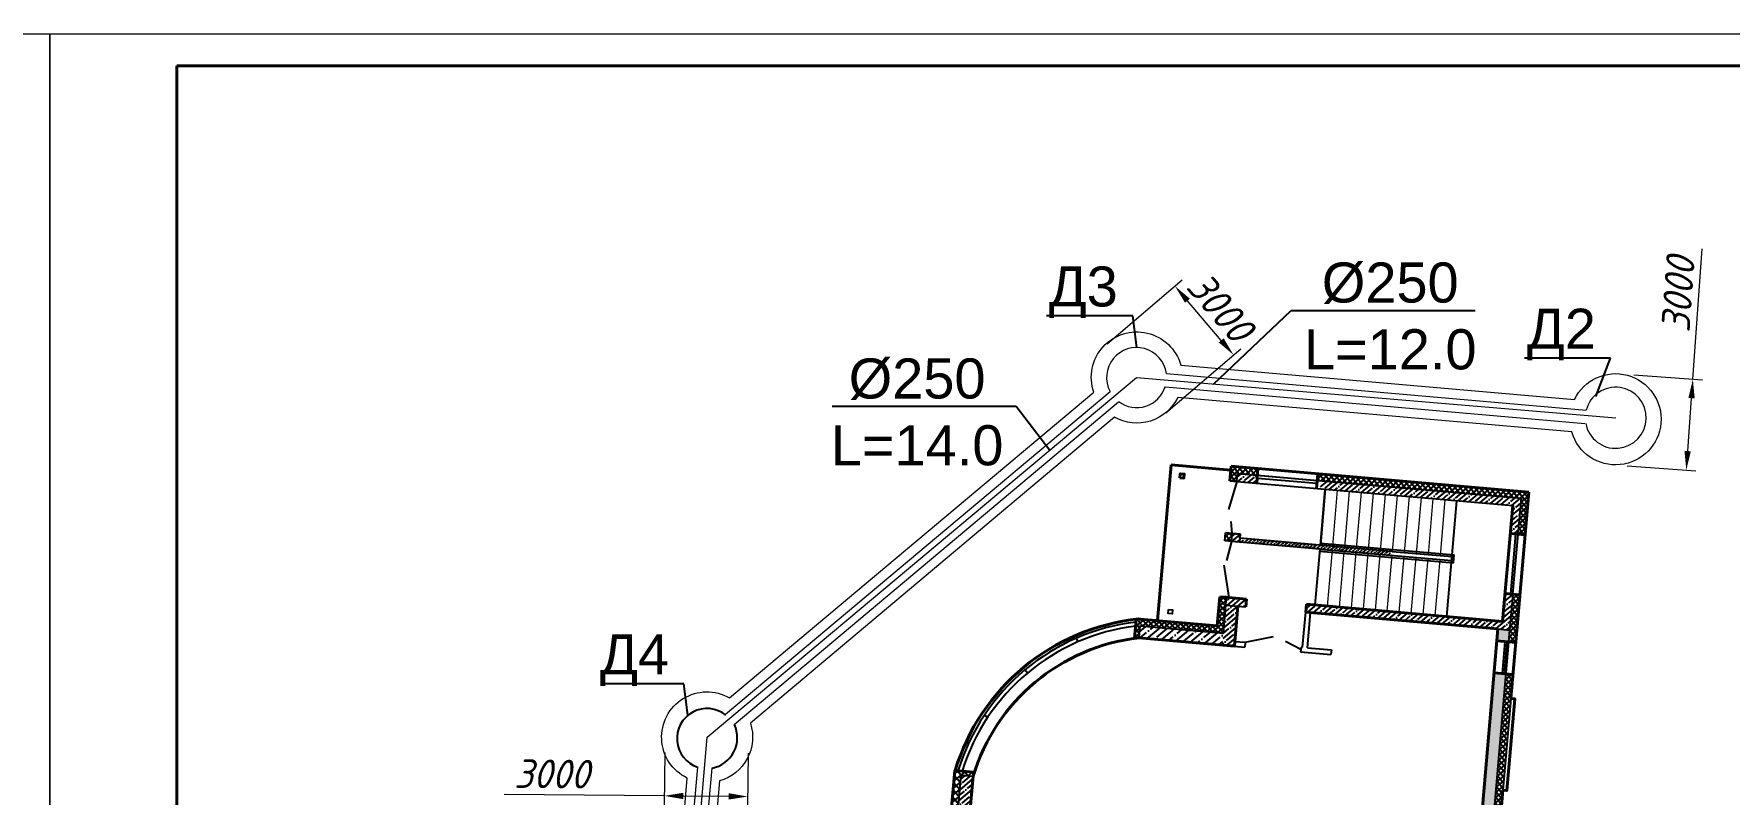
# Model space of a CAD drawing. Header units: millimetres. Extents: x 1064 to 180712, y 574 to 40185.
# Drawn here: x 112897 to 130679, y 32216 to 40185 of the extents above; entities that cross this region are included whole.
import ezdxf
from ezdxf import colors
from ezdxf.entities.mleader import LeaderData, LeaderLine
from ezdxf.math import Vec2, Vec3

# ---------------------------------------------------------------- set-up
doc = ezdxf.new("R2010")
doc.units = ezdxf.units.MM
doc.linetypes.add('2-Columns and grid$0$084_(М5) Неукрепленный откос', pattern=[0])
for name, color, linetype, lineweight in [('00-рамка', 7, 'Continuous', 40), ('01 - здание', 1, 'Continuous', 40), ('01-Контур', 1, 'Continuous', 25), ('19-дренаж', 6, 'Continuous', 40), ('Размеры КР', 23, 'Continuous', 13)]:
    doc.layers.add(name, color=color, linetype=linetype, lineweight=lineweight)
doc.styles.add('2_0-Ариел', font='arial.ttf', dxfattribs={"height": 2})
doc.styles.add('ГОСТ', font='GOST Common Italic.ttf', dxfattribs={"height": 300})
doc.dimstyles.new('М 50', dxfattribs={"dimscale": 0, "dimtxt": 300, "dimasz": 200, "dimexe": 100, "dimexo": 150, "dimgap": 70, "dimtad": 1, "dimdec": 0, "dimlfac": 0.5, "dimdsep": 46, "dimtxsty": 'ГОСТ', "dimcen": 100, "dimdle": 150, "dimclrd": 256, "dimclre": 256, "dimclrt": 256, "dimazin": 3, "dimtfac": 1, "dimtdec": 0, "dimtmove": 1, "dimatfit": 3, "dimfxl": 100, "dimtolj": 1, "dimlwd": -1, "dimlwe": -1, "dimarcsym": 0})
pattern_1 = [(45, (1452.38544, -901.835), (-0.067351921, 0.067351921), []), (135, (1452.38544, -901.835), (-0.067351921, -0.067351921), [])]
pattern_2 = [(45, (1411.03127, -1534.55234), (-0.134703842, 0.134703842), []), (45, (1411.16598, -1534.55234), (-0.134703842, 0.134703842), [0.238125, -0.047625, 0, -0.047625])]
pattern_3 = [(45, (1452.38544, -901.835), (-0.089802561, 0.089802561), []), (135, (1452.38544, -901.835), (-0.089802561, -0.089802561), [])]

# ---------------------------------------------------------------- blocks, each defined once
blk = doc.blocks.new('Прокуратура_v1')
at = {"layer": '01 - здание', "lineweight": -2, "ltscale": 100}
h = blk.add_hatch(dxfattribs=at)
h.set_pattern_fill('ANSI37', color=256, scale=0.03)
h.set_pattern_definition(pattern_1)
edge = h.paths.add_edge_path()
edge.add_line((-7.31, -0.19), (-6.81, -0.19))
edge.add_line((-6.81, -0.19), (-6.81, -0.02))
edge.add_line((-6.81, -0.02), (-7.449, -0.02))
edge.add_arc((-7.486, -0.015), 0.0375, 279.5173, 352.8701, ccw=False)
edge.add_line((-7.48, -0.052), (-7.48, -0.39))
edge.add_line((-7.48, -0.39), (-7.31, -0.39))
edge.add_line((-7.31, -0.39), (-7.31, -0.19))
h.paths.add_polyline_path([(-7.31, -1.69), (-7.48, -1.69), (-7.48, -1.89), (-7.31, -1.89)])
edge = h.paths.add_edge_path()
edge.add_arc((-0.022, -0.021), 0.0375, 178.8259, 272.3048, ccw=False)
edge.add_line((-0.059, -0.02), (-5.31, -0.02))
edge.add_line((-5.31, -0.02), (-5.31, -0.19))
edge.add_line((-5.31, -0.19), (-0.19, -0.19))
edge.add_line((-0.19, -0.19), (-0.19, -0.39))
edge.add_line((-0.19, -0.39), (-0.02, -0.39))
edge.add_line((-0.02, -0.39), (-0.02, -0.058))
h.paths.add_polyline_path([(-0.02, -0.39), (-0.19, -0.39), (-0.19, -1.09), (-0.02, -1.09)])
h.paths.add_polyline_path([(-0.02, -2.59), (-0.19, -2.59), (-0.19, -3.49), (-0.02, -3.49)])
h.paths.add_polyline_path([(-0.02, -3.49), (-0.19, -3.49), (-0.19, -3.79), (-0.02, -3.79)])
h = blk.add_hatch(dxfattribs=at)
h.set_pattern_fill('ANSI35', color=256, scale=0.03)
h.set_pattern_definition(pattern_2)
h.paths.add_polyline_path([(-7.11, -0.19), (-7.31, -0.19), (-7.31, -0.39), (-7.11, -0.39)])
h.paths.add_polyline_path([(-5.237, -0.39), (-0.71, -0.39), (-0.71, -0.19), (-5.132, -0.19)])
h.paths.add_polyline_path([(-0.71, -0.39), (-0.39, -0.39), (-0.19, -0.39), (-0.19, -0.19), (-0.71, -0.19)])
h.paths.add_polyline_path([(-0.19, -0.39), (-0.39, -0.39), (-0.39, -1.09), (-0.19, -1.09)])
h.paths.add_polyline_path([(-0.39, -2.59), (-0.39, -3.29), (-0.71, -3.29), (-0.71, -3.49), (-0.49, -3.49), (-0.19, -3.49), (-0.19, -2.59)])
h.paths.add_polyline_path([(-0.71, -3.49), (-0.71, -3.29), (-5.31, -3.29), (-5.31, -3.49)])
h.paths.add_polyline_path([(-7.11, -1.89), (-7.11, -1.69), (-7.31, -1.69), (-7.31, -1.89)])
h = blk.add_hatch(dxfattribs=at)
h.set_pattern_fill('ANSI35', color=256, scale=0.03)
h.set_pattern_definition([(45, (1452.38544, -901.835), (-0.134703842, 0.134703842), []), (45, (1452.52014, -901.835), (-0.134703842, 0.134703842), [0.238125, -0.047625, 0, -0.047625])])
h.paths.add_polyline_path([(-7.11, -0.19), (-7.11, -0.39), (-6.81, -0.39), (-6.81, -0.19)])
h = blk.add_hatch(dxfattribs=at)
h.set_pattern_fill('ANSI36', color=256, scale=0.02)
h.set_pattern_definition([(45, (908.73407, -1437.101285), (0.0336759605, 0.1234785217), [0.15875, -0.03175, 0, -0.03175])])
h.paths.add_polyline_path([(-6.99, -1.81), (-7.09, -1.82), (-7.09, -1.9), (-6.99, -1.89)])
h.paths.add_polyline_path([(-3.333, -1.79), (-6.99, -1.79), (-6.99, -1.89), (-3.299, -1.89)])
h = blk.add_hatch(dxfattribs=at)
h.set_pattern_fill('ANSI37', color=256, scale=0.03)
h.set_pattern_definition(pattern_1)
h.paths.add_polyline_path([(-7.31, -3.49), (-7.48, -3.49), (-7.48, -4.02), (-8.98, -4.02), (-9.41, -4.02), (-9.41, -4.19), (-7.31, -4.19)])
h.paths.add_polyline_path([(-7.31, -3.29), (-7.48, -3.29), (-7.48, -3.49), (-7.31, -3.49)])
h = blk.add_hatch(dxfattribs=at)
h.set_pattern_fill('ANSI35', color=256, scale=0.03)
h.set_pattern_definition(pattern_2)
h.paths.add_polyline_path([(-7.11, -3.29), (-7.31, -3.29), (-7.31, -3.49), (-7.11, -3.49)])
h.paths.add_polyline_path([(-7.11, -3.49), (-6.81, -3.49), (-6.81, -3.29), (-7.11, -3.29)])
h = blk.add_hatch(dxfattribs=at)
h.set_pattern_fill('ANSI35', color=256, scale=0.03)
h.set_pattern_definition(pattern_2)
h.paths.add_polyline_path([(-7.11, -3.49), (-7.31, -3.49), (-7.31, -4.49), (-7.11, -4.49)])
h.paths.add_polyline_path([(-7.01, -3.49), (-7.11, -3.49), (-7.11, -4.49), (-7.01, -4.49)])
h = blk.add_hatch(dxfattribs=at)
h.set_pattern_fill('ANSI35', color=256, scale=0.03)
h.set_pattern_definition(pattern_2)
h.paths.add_polyline_path([(-0.19, -3.49), (-0.49, -3.49), (-0.49, -3.79), (-0.19, -3.79)])
h.paths.add_polyline_path([(-0.19, -4.59), (-0.49, -4.59), (-0.49, -9.49), (-0.19, -9.49)])
h.paths.add_polyline_path([(-0.19, -9.49), (-0.49, -9.49), (-0.49, -9.84), (-0.19, -9.84)])
h.paths.add_polyline_path([(-0.19, -12.34), (-0.49, -12.34), (-0.49, -12.64), (-0.19, -12.64)])
h.paths.add_polyline_path([(-0.19, -15.14), (-0.49, -15.14), (-0.49, -15.49), (-0.19, -15.49)])
h.paths.add_polyline_path([(-0.19, -15.49), (-0.49, -15.49), (-0.49, -15.84), (-0.19, -15.84)])
h.paths.add_polyline_path([(-0.19, -18.34), (-0.49, -18.34), (-0.49, -18.64), (-0.19, -18.64)])
h.paths.add_polyline_path([(-0.19, -21.14), (-0.49, -21.14), (-0.49, -21.49), (-0.19, -21.49)])
h.paths.add_polyline_path([(-0.19, -21.49), (-0.49, -21.49), (-0.49, -21.84), (-0.19, -21.84)])
h.paths.add_polyline_path([(-0.19, -24.34), (-0.49, -24.34), (-0.49, -24.64), (-0.19, -24.64)])
h.paths.add_polyline_path([(-0.19, -27.14), (-0.49, -27.14), (-0.49, -27.49), (-0.19, -27.49)])
h.paths.add_polyline_path([(-0.19, -27.49), (-0.49, -27.49), (-0.49, -27.84), (-0.19, -27.84)])
h.paths.add_polyline_path([(-0.19, -30.34), (-0.49, -30.34), (-0.49, -30.64), (-0.19, -30.64)])
h.paths.add_polyline_path([(-0.19, -33.14), (-0.49, -33.14), (-0.49, -33.49), (-0.19, -33.49)])
h.paths.add_polyline_path([(-0.19, -33.49), (-0.49, -33.49), (-0.49, -33.84), (-0.19, -33.84)])
h.paths.add_polyline_path([(-0.19, -36.34), (-0.49, -36.34), (-0.49, -36.64), (-0.19, -36.64)])
h.paths.add_polyline_path([(-0.19, -39.14), (-0.49, -39.14), (-0.49, -39.49), (-0.19, -39.49)])
h.paths.add_polyline_path([(-0.19, -39.49), (-0.49, -39.49), (-0.49, -39.69), (-0.19, -39.69)])
h = blk.add_hatch(dxfattribs=at)
h.set_pattern_fill('ANSI37', color=256, scale=0.03)
h.set_pattern_definition(pattern_1)
h.paths.add_polyline_path([(-9.41, -4.19), (-9.41, -4.02), (-9.457, -4.02, 0.002499), (-9.51, -4.031), (-9.51, -4.511, -0.005218), (-9.41, -4.49)])
h = blk.add_hatch(dxfattribs=at)
h.set_pattern_fill('ANSI35', color=256, scale=0.04)
h.set_pattern_definition([(45, (1452.38544, -901.835), (-0.179605122, 0.179605122), []), (45, (1452.56504, -901.835), (-0.179605122, 0.179605122), [0.3175, -0.0635, 0, -0.0635])])
h.paths.add_polyline_path([(-7.31, -4.191), (-9.41, -4.19), (-9.41, -4.49), (-7.31, -4.49)])
h = blk.add_hatch(dxfattribs=at)
h.set_pattern_fill('ANSI37', color=256, scale=0.03)
h.set_pattern_definition(pattern_1)
h.paths.add_polyline_path([(-0.02, -5.19), (-0.02, -4.59), (-0.19, -4.59), (-0.19, -9.49), (-0.02, -9.49), (-0.02, -9.129, -0.411161), (-0.057, -9.091, -0.411161), (-0.02, -9.054), (-0.02, -7.49)])
h.paths.add_polyline_path([(-0.02, -9.49), (-0.19, -9.49), (-0.19, -9.84), (-0.09, -9.84), (-0.09, -9.69), (-0.02, -9.69)])
h = blk.add_hatch(dxfattribs=at)
h.set_pattern_fill('ANSI37', color=256, scale=0.04)
h.set_pattern_definition(pattern_3)
h.paths.add_polyline_path([(-13.53, -9.49), (-13.7, -9.49), (-13.7, -9.49), (-13.7, -10.09), (-13.53, -10.09)])
h.paths.add_polyline_path([(-13.53, -8.19), (-13.7, -8.19), (-13.7, -9.49), (-13.53, -9.49)])
h = blk.add_hatch(dxfattribs=at)
h.set_pattern_fill('ANSI35', color=256, scale=0.03)
h.set_pattern_definition(pattern_2)
h.paths.add_polyline_path([(-13.23, -17.89), (-13.53, -17.89), (-13.53, -19.09), (-13.23, -19.09)])
h.paths.add_polyline_path([(-13.53, -16.09), (-13.23, -16.09), (-13.23, -15.49), (-13.53, -15.49)])
h.paths.add_polyline_path([(-13.23, -15.49), (-13.23, -14.09), (-13.53, -14.09), (-13.53, -15.49)])
h.paths.add_polyline_path([(-13.23, -11.89), (-13.53, -11.89), (-13.53, -13.09), (-13.23, -13.09)])
h.paths.add_polyline_path([(-13.53, -10.09), (-13.23, -10.09), (-13.23, -9.49), (-13.53, -9.49)])
edge = h.paths.add_edge_path()
edge.add_line((-13.53, -9.49), (-13.23, -9.49))
edge.add_line((-13.23, -9.49), (-13.23, -9.29))
edge.add_arc((-27.855, -8.79), 14.634, 358.042, 361.958)
edge.add_line((-13.23, -8.29), (-13.53, -8.29))
edge.add_arc((47.787, -8.89), 61.32, 179.43937, 180.56063)
h = blk.add_hatch(dxfattribs=at)
h.set_pattern_fill('ANSI37', color=256, scale=0.04)
h.set_pattern_definition(pattern_3)
h.paths.add_polyline_path([(-13.23, -8.19), (-13.53, -8.19), (-13.53, -8.29), (-13.23, -8.29)])
at = {"layer": '01 - здание', "ltscale": 100}
for p, q in [((-8.98, -0.12), (-8.98, -4.02)), ((-7.48, -0.12), (-8.98, -0.12)), ((-7.48, -0.02), (-0.02, -0.02)), ((-7.48, -0.39), (-7.48, -0.02)), ((-6.81, -0.39), (-6.81, -0.02)), ((-5.31, -0.39), (-5.31, -0.02)), ((-0.39, -3.29), (-0.39, -0.39)), ((-0.39, -3.29), (-0.39, -0.39)), ((-0.39, -3.29), (-0.39, -0.39)), ((-0.39, -3.29), (-0.39, -0.39)), ((-0.39, -3.29), (-0.39, -0.39)), ((-0.39, -3.29), (-0.39, -0.39)), ((-0.39, -3.29), (-0.39, -0.39)), ((-0.39, -3.29), (-0.39, -0.39)), ((-0.02, -0.02), (-0.02, -3.49)), ((-0.02, -1.09), (-0.39, -1.09)), ((-0.02, -2.59), (-0.39, -2.59)), ((-7.48, -4.02), (-7.48, -3.29)), ((-7.31, -3.29), (-7.48, -3.29)), ((-7.345, -3.29), (-6.81, -3.29)), ((-6.81, -3.29), (-6.81, -3.49)), ((-5.31, -3.29), (-0.39, -3.29)), ((-5.31, -3.29), (-5.31, -3.49)), ((-7.01, -4.49), (-7.01, -3.49)), ((-0.49, -3.49), (-5.31, -3.49)), ((-0.49, -9.84), (-0.49, -3.49)), ((-0.49, -3.79), (-0.02, -3.79)), ((-0.02, -3.49), (-0.02, -5.19)), ((-9.51, -4.031), (-9.51, -4.511)), ((-9.41, -4.02), (-9.457, -4.02)), ((-9.41, -4.02), (-7.48, -4.02)), ((-7.11, -4.49), (-9.41, -4.49)), ((-7.01, -4.49), (-8.43, -4.49)), ((-0.49, -4.59), (-0.02, -4.59)), ((0.08, -5.19), (-0.02, -5.19)), ((0.08, -5.19), (0.08, -7.49)), ((-0.02, -7.49), (-0.02, -9.69)), ((-13.7, -9.49), (-13.7, -8.19)), ((-13.23, -8.19), (-13.7, -8.19)), ((-13.208, -8.19), (-13.7, -8.19)), ((-13.23, -9.49), (-13.23, -8.29))]:
    blk.add_line(p, q, dxfattribs=at)
at = {"layer": '01 - здание', "lineweight": -2, "ltscale": 100}
for p, q in [((-7.48, -0.39), (-7.31, -0.39)), ((-7.31, -0.39), (-7.453, -1.102)), ((-7.31, -0.19), (-0.19, -0.19)), ((-7.31, -0.39), (-7.31, -0.19)), ((-7.31, -0.39), (-0.39, -0.39)), ((-6.81, -0.19), (-5.31, -0.19)), ((-6.801, -0.259), (-5.31, -0.259)), ((-5.09, -1.79), (-5.09, -0.39)), ((-5.09, -0.39), (-5.09, -1.79)), ((-1.79, -3.29), (-1.79, -0.39)), ((-0.19, -1.09), (-0.19, -0.19)), ((-0.19, -1.09), (-0.19, -0.19)), ((-0.19, -1.09), (-0.19, -0.19)), ((-0.19, -1.09), (-0.19, -0.19)), ((-0.19, -1.09), (-0.19, -0.19)), ((-0.256, -1.09), (-0.256, -2.59)), ((-0.205, -1.09), (-0.205, -2.59)), ((-7.48, -1.89), (-7.48, -1.69)), ((-7.11, -1.69), (-7.48, -1.69)), ((-7.31, -1.69), (-7.366, -1.393)), ((-7.31, -1.89), (-7.31, -1.69)), ((-7.11, -1.79), (-7.11, -1.69)), ((-7.11, -1.69), (-7.11, -1.89)), ((-7.11, -1.89), (-7.48, -1.89)), ((-7.31, -1.89), (-7.395, -2.378)), ((-3.299, -1.79), (-7.11, -1.79)), ((-5.09, -1.89), (-7.11, -1.89)), ((-5.09, -1.74), (-1.74, -1.74)), ((-5.09, -1.89), (-1.79, -1.89)), ((-5.09, -3.29), (-5.09, -1.89)), ((-5.09, -1.94), (-1.74, -1.94)), ((-3.29, -1.79), (-1.79, -1.79)), ((-1.74, -1.94), (-1.74, -1.74)), ((-7.245, -3.29), (-7.441, -2.496)), ((-0.19, -3.49), (-0.19, -2.59)), ((-0.19, -3.49), (-0.19, -2.59)), ((-0.19, -3.49), (-0.19, -2.59)), ((-0.19, -3.49), (-0.19, -2.59)), ((-0.19, -3.49), (-0.19, -2.59)), ((-0.19, -3.49), (-0.19, -2.59)), ((-7.31, -4.191), (-7.31, -3.29)), ((-7.31, -3.49), (-6.81, -3.49)), ((-5.31, -4.37), (-5.31, -3.49)), ((-5.31, -4.37), (-5.31, -3.49)), ((-5.19, -4.37), (-5.19, -3.49)), ((-5.19, -4.37), (-5.19, -3.49)), ((-0.49, -3.49), (-0.19, -3.49)), ((-0.49, -3.49), (-0.19, -3.49)), ((-0.49, -3.49), (-0.19, -3.49)), ((-0.49, -3.49), (-0.19, -3.49)), ((-0.49, -3.49), (-0.19, -3.49)), ((-0.49, -3.49), (-0.19, -3.49)), ((-0.29, -3.79), (-0.29, -4.59)), ((-0.24, -3.79), (-0.24, -4.59)), ((-0.19, -9.84), (-0.19, -3.49)), ((-9.41, -4.19), (-9.41, -4.49)), ((-9.41, -4.19), (-7.31, -4.19)), ((-9.31, -4.19), (-7.31, -4.191)), ((-9, -4.059), (-9, -4.061)), ((-7.48, -4.02), (-8.98, -4.02)), ((-7.48, -4.02), (-8.43, -4.02)), ((-7.31, -4.19), (-8.43, -4.19)), ((-6.75, -4.37), (-6.058, -4.165)), ((-10.907, -4.718), (-10.955, -4.63)), ((-7.21, -4.49), (-6.75, -4.49)), ((-7.01, -4.37), (-6.75, -4.37)), ((-6.75, -4.37), (-6.75, -4.49)), ((-5.35, -4.43), (-5.746, -4.262)), ((-5.35, -4.37), (-5.31, -4.37)), ((-5.35, -4.37), (-5.35, -4.49)), ((-5.35, -4.49), (-4.59, -4.49)), ((-5.19, -4.37), (-4.59, -4.37)), ((-4.59, -4.37), (-4.59, -4.49)), ((-0.02, -5.19), (-0.02, -7.49)), ((-12.101, -5.606), (-12.172, -5.535)), ((-12.995, -6.796), (-13.083, -6.748)), ((0.08, -7.49), (-0.02, -7.49)), ((-13.53, -8.29), (-13.23, -8.29)), ((-13.53, -9.49), (-13.53, -8.29))]:
    blk.add_line(p, q, dxfattribs=at)
at = {"layer": '01 - здание', "lineweight": 15, "ltscale": 100}
for p, q in [((-4.79, -0.39), (-4.79, -1.79)), ((-4.49, -0.39), (-4.49, -1.79)), ((-4.19, -0.39), (-4.19, -1.79)), ((-3.89, -0.39), (-3.89, -1.79)), ((-3.59, -0.39), (-3.59, -1.79)), ((-3.29, -0.39), (-3.29, -1.79)), ((-2.99, -0.39), (-2.99, -1.79)), ((-2.69, -0.39), (-2.69, -1.79)), ((-2.39, -0.39), (-2.39, -1.79)), ((-2.09, -0.39), (-2.09, -1.79)), ((-4.79, -1.89), (-4.79, -3.29)), ((-4.49, -1.89), (-4.49, -3.29)), ((-4.19, -1.89), (-4.19, -3.29)), ((-3.89, -1.89), (-3.89, -3.29)), ((-3.59, -1.89), (-3.59, -3.29)), ((-3.29, -1.89), (-3.29, -3.29)), ((-2.99, -1.89), (-2.99, -3.29)), ((-2.69, -1.89), (-2.69, -3.29)), ((-2.39, -1.89), (-2.39, -3.29)), ((-2.09, -1.89), (-2.09, -3.29))]:
    blk.add_line(p, q, dxfattribs=at)
at = {"layer": '01 - здание', "ltscale": 100}
blk.add_lwpolyline([(-8.73, -0.42), (-8.63, -0.42), (-8.63, -0.32), (-8.73, -0.32)], close=True, dxfattribs=at)
at = {"layer": '01 - здание', "lineweight": -2, "ltscale": 100}
for points in [[(-7.11, -1.89), (-7.31, -1.89), (-7.31, -1.69), (-7.11, -1.69)], [(-8.73, -3.72), (-8.63, -3.72), (-8.63, -3.82), (-8.73, -3.82)]]:
    blk.add_lwpolyline(points, close=True, dxfattribs=at)
at = {"layer": '01 - здание', "ltscale": 100}
blk.add_lwpolyline([(-0.02, -5.19), (0.08, -5.19), (0.08, -7.49), (-0.02, -7.49)], dxfattribs=at)
for radius, start, end in [(5.37, 100.9919, 168.1627), (4.9, 101.4958, 168.2056)]:
    blk.add_arc((-8.433, -9.292), radius, start, end, dxfattribs=at)
at = {"layer": '01 - здание', "lineweight": -2, "ltscale": 100}
for radius, start, end in [(5.3, 101.7196, 168.0041), (5.2, 101.9483, 167.7698)]:
    blk.add_arc((-8.433, -9.292), radius, start, end, dxfattribs=at)
blk = doc.blocks.new('_None')
blk = doc.blocks.new('*D106')
at = {"layer": 'Defpoints', "color": 0, "transparency": 16777216}
for p in [(119516, 32801), (120389, 32794), (119510, 32197)]:
    blk.add_point(p, dxfattribs=at)
at = {"layer": 'Размеры КР', "transparency": 16777216}
for p, q in [((119514, 32651), (119510, 32097)), ((120388, 32644), (120383, 32090)), ((119510, 32197), (117830, 32212)), ((120184, 32191), (119710, 32195))]:
    blk.add_line(p, q, dxfattribs=at)
for points in [[(119711, 32229), (119710, 32162), (119510, 32197)], [(120184, 32225), (120184, 32158), (120384, 32190)]]:
    blk.add_solid(points, dxfattribs=at)
at = {"layer": 'Размеры КР', "lineweight": 13, "transparency": 16777216, "insert": (118329, 32427), "char_height": 300, "attachment_point": 5, "rotation": 359.5066, "style": 'ГОСТ'}
blk.add_mtext('\\A1;3000', dxfattribs=at)
blk = doc.blocks.new('*D170')
at = {"layer": 'Defpoints', "color": 0, "transparency": 16777216}
for p in [(129530, 36621), (130299, 36565), (129461, 35668)]:
    blk.add_point(p, dxfattribs=at)
at = {"layer": 'Размеры КР', "transparency": 16777216}
for p, q in [((130299, 36565), (130398, 37932)), ((129680, 36610), (130399, 36558)), ((130245, 35812), (130285, 36366)), ((129611, 35657), (130330, 35605))]:
    blk.add_line(p, q, dxfattribs=at)
for points in [[(130252, 36368), (130318, 36364), (130299, 36565)], [(130211, 35814), (130278, 35809), (130230, 35612)]]:
    blk.add_solid(points, dxfattribs=at)
at = {"layer": 'Размеры КР', "lineweight": 13, "transparency": 16777216, "insert": (130143, 37452), "char_height": 300, "attachment_point": 5, "rotation": 85.8614, "style": 'ГОСТ'}
blk.add_mtext('\\A1;3000', dxfattribs=at)
blk = doc.blocks.new('*D171')
at = {"layer": 'Defpoints', "color": 0, "transparency": 16777216}
for p in [(124867, 37540), (124042, 36836), (124656, 36116)]:
    blk.add_point(p, dxfattribs=at)
at = {"layer": 'Размеры КР', "transparency": 16777216}
for p, q in [((124157, 36934), (124943, 37605)), ((125352, 36972), (124997, 37388)), ((124771, 36214), (125557, 36885))]:
    blk.add_line(p, q, dxfattribs=at)
for points in [[(125023, 37409), (124972, 37366), (124867, 37540)], [(125377, 36994), (125326, 36950), (125481, 36820)]]:
    blk.add_solid(points, dxfattribs=at)
at = {"layer": 'Размеры КР', "lineweight": 13, "transparency": 16777216, "insert": (125342, 37323), "char_height": 300, "attachment_point": 5, "rotation": 310.4634, "style": 'ГОСТ'}
blk.add_mtext('\\A1;3000', dxfattribs=at)

msp = doc.modelspace()

# ---------------------------------------------------------------- linework, layer by layer
at = {"layer": '00-рамка', "lineweight": 15}
for points in [[(85064.1, 40184.6), (113064.1, 40184.6), (113064.1, 584.6), (85064.1, 584.6)], [(113064.1, 40184.6), (141064.1, 40184.6), (141064.1, 584.6), (113064.1, 584.6)]]:
    msp.add_lwpolyline(points, close=True, dxfattribs=at)
at = {"layer": '00-рамка', "lineweight": 40}
msp.add_lwpolyline([(114397.4, 39851.3), (140730.8, 39851.3), (140730.8, 918), (114397.4, 918)], close=True, dxfattribs=at)
at = {"layer": '19-дренаж', "color": 0, "lineweight": -2, "ltscale": 0.8}
for centre, radius, start, end in [((119958.1, 32797.5), 315, 51.21599, 251.986), ((119950.2, 32806.7), 325.5, 280.80567, 24.96941)]:
    msp.add_arc(centre, radius, start, end, dxfattribs=at)
at = {"layer": 'Размеры КР', "color": 0, "linetype": '2-Columns and grid$0$084_(М5) Неукрепленный откос', "lineweight": 13, "ltscale": 100}
for p, q in [((124927, 36712.5), (129056.8, 36351.5)), ((120193.8, 33224.4), (124014.5, 36428.6)), ((129028.7, 36011.9), (124897.1, 36374.6)), ((124231.5, 36166.9), (120413.8, 32957.7)), ((118066.9, 13068.5), (119751.5, 32383.1)), ((120089.9, 32353.6), (118405.3, 13039))]:
    msp.add_line(p, q, dxfattribs=at)
at = {"layer": 'Размеры КР', "color": 0, "lineweight": 13, "ltscale": 100}
for p, q in [((119959.4, 32812.4), (124464.2, 36582.3)), ((124464.5, 36582.2), (129489.7, 36160.6)), ((124765.7, 36483.7), (129167.3, 36099.4)), ((124776.2, 36625.7), (129179.6, 36240.8)), ((120153.1, 33052.2), (124185.4, 36435.9)), ((120244.4, 32943.4), (124275.9, 36329.3)), ((118197.4, 12609.7), (119959.4, 32812.4)), ((118153.3, 12921.6), (119860.7, 32497.9)), ((118303.4, 12906.4), (120011.2, 32487))]:
    msp.add_line(p, q, dxfattribs=at)
at = {"layer": 'Размеры КР', "color": 0, "linetype": '2-Columns and grid$0$084_(М5) Неукрепленный откос', "lineweight": 13, "ltscale": 100}
for points in [[(124014.5, 36428.6, -1.0273232), (124927, 36712.5, -1.0894986)], [(129056.8, 36351.5, -5.4269673), (129028.7, 36011.9)], [(124897.1, 36374.6, -0.4331579), (124231.5, 36166.9)], [(119751.5, 32383.1, -1.0369741), (120193.8, 33224.4, -1.0894986)], [(120413.8, 32957.7, -0.4237251), (120089.9, 32353.6)]]:
    msp.add_lwpolyline(points, format="xyb", dxfattribs=at)
at = {"layer": 'Размеры КР', "color": 0, "lineweight": 13, "ltscale": 100}
for centre, radius, start, end in [((124464.2, 36582.3), 315, 7.92267, 207.69665), ((124464.5, 36582.2), 315.1, 233.34509, 342.38816), ((129489.7, 36160.6), 320.3, 190.82873, 165.49395)]:
    msp.add_arc(centre, radius, start, end, dxfattribs=at)

# ---------------------------------------------------------------- block references
at = {"layer": '01-Контур', "xscale": 419.9999999999841, "yscale": 419.9999999999841, "zscale": 419.9999999999841, "rotation": 355.0154292557599}
msp.add_blockref('Прокуратура_v1', (128587.1, 35388.7), dxfattribs=at)

# ---------------------------------------------------------------- dimensions: what is measured, and where the dimension line sits
at = {"layer": 'Размеры КР', "color": 250, "lineweight": 13}
for base, p1, p2, angle, picture, middle in [((130299.2, 36565.4), (129461.1, 35667.7), (129530, 36621.1), 85.86141, '*D170', (130362.2, 37435.8)), ((124867.4, 37539.8), (124656.4, 36116.3), (124042.4, 36836.2), 130.46344, '*D171', (125174.4, 37179.9)), ((119510.4, 32197.1), (120389.1, 32794), (119515.6, 32801.5), 179.50664, '*D106', (118327, 32207.3))]:
    dim = msp.add_linear_dim(base=base, p1=p1, p2=p2, angle=angle, text='3000', dimstyle='М 50', override={"dimscale": 1, "dimtmove": 0}, dxfattribs=at)
    dim.commit()
    dim.dimension.update_dxf_attribs({"geometry": picture, "text_midpoint": middle, "dimtype": 161})

# ---------------------------------------------------------------- leaders
at = {"layer": '19-дренаж', "lineweight": 30}
ml = msp.add_multileader_mtext('Standard', dxfattribs=at)
ml.set_content('Д3', color=256, style='2_0-Ариел')
ml.set_leader_properties()
ml.set_arrow_properties(name='NONE')
ml.build(insert=Vec2(0, 0))
ml.multileader.update_dxf_attribs({"text_left_attachment_type": 6, "text_right_attachment_type": 6, "dogleg_length": 0.36, "arrow_head_size": 37.8})
ctx = ml.context
ctx.base_point, ctx.char_height, ctx.arrow_head_size, ctx.landing_gap_size, ctx.plane_origin = Vec3(123537.4, 37229.1), 420, 37.8, 18.9, Vec3(117963.5, 43417.8)
ctx.left_attachment, ctx.right_attachment, ctx.text_align_type = 6, 6, 1
notes = []
notes.append((ctx, [(0, (1, 1, 0), (124423.5, 37229.1), (-1, 0), 151.2, [(0, [(124466.9, 36897.9)], 0, [])])]))
ctx.mtext.insert, ctx.mtext.alignment, ctx.mtext.flow_direction = Vec3(123904.9, 37747.1), 2, 5
ml = msp.add_multileader_mtext('Standard', dxfattribs=at)
ml.set_content('%%C250\\PL=12.0', color=256, style='2_0-Ариел')
ml.set_leader_properties()
ml.set_arrow_properties(name='NONE')
ml.build(insert=Vec2(0, 0))
ml.multileader.update_dxf_attribs({"text_left_attachment_type": 6, "text_right_attachment_type": 6, "dogleg_length": 0.36, "arrow_head_size": 37.8})
ctx = ml.context
ctx.base_point, ctx.char_height, ctx.arrow_head_size, ctx.landing_gap_size, ctx.plane_origin = Vec3(126235.8, 37284.5), 420, 37.8, 18.9, Vec3(126656.2, 40501.7)
ctx.left_attachment, ctx.right_attachment, ctx.text_align_type = 6, 6, 1
notes.append((ctx, [(1, (1, 1, 0), (126084.6, 37284.5), (1, 0), 151.2, [(0, [(125272.3, 36512.6)], 0, [])])]))
ctx.mtext.insert, ctx.mtext.alignment, ctx.mtext.flow_direction = Vec3(127124.6, 37788.5), 2, 5
ml = msp.add_multileader_mtext('Standard', dxfattribs=at)
ml.set_content('Д2', color=256, style='2_0-Ариел')
ml.set_leader_properties()
ml.set_arrow_properties(name='NONE')
ml.build(insert=Vec2(0, 0))
ml.multileader.update_dxf_attribs({"text_left_attachment_type": 6, "text_right_attachment_type": 6, "dogleg_length": 0.36, "arrow_head_size": 37.8})
ctx = ml.context
ctx.base_point, ctx.char_height, ctx.arrow_head_size, ctx.landing_gap_size, ctx.plane_origin = Vec3(128554.8, 36786), 420, 37.8, 18.9, Vec3(121399.8, 42800.6)
ctx.left_attachment, ctx.right_attachment, ctx.text_align_type = 6, 6, 1
notes.append((ctx, [(0, (1, 1, 0), (129436.6, 36786), (-1, 0), 151.2, [(0, [(129281.7, 36383.1)], 0, [])])]))
ctx.mtext.insert, ctx.mtext.alignment, ctx.mtext.flow_direction = Vec3(128920.1, 37304), 2, 5
ml = msp.add_multileader_mtext('Standard', dxfattribs=at)
ml.set_content('%%C250\\PL=14.0', color=256, style='2_0-Ариел')
ml.set_leader_properties()
ml.set_arrow_properties(name='NONE')
ml.build(insert=Vec2(0, 0))
ml.multileader.update_dxf_attribs({"text_left_attachment_type": 6, "text_right_attachment_type": 6, "dogleg_length": 0.36, "arrow_head_size": 37.8})
ctx = ml.context
ctx.base_point, ctx.char_height, ctx.arrow_head_size, ctx.landing_gap_size, ctx.plane_origin = Vec3(121273, 36278.6), 420, 37.8, 18.9, Vec3(121693.4, 39495.8)
ctx.left_attachment, ctx.right_attachment, ctx.text_align_type = 6, 6, 1
notes.append((ctx, [(0, (1, 1, 0), (123201.9, 36278.6), (-1, 0), 151.2, [(0, [(123554, 35816.4)], 0, [])])]))
ctx.mtext.insert, ctx.mtext.alignment, ctx.mtext.flow_direction = Vec3(122161.8, 36782.6), 2, 5
ml = msp.add_multileader_mtext('Standard', dxfattribs=at)
ml.set_content('Д4', color=256, style='2_0-Ариел')
ml.set_leader_properties()
ml.set_arrow_properties(name='NONE')
ml.build(insert=Vec2(0, 0))
ml.multileader.update_dxf_attribs({"text_left_attachment_type": 6, "text_right_attachment_type": 6, "dogleg_length": 0.36, "arrow_head_size": 37.8})
ctx = ml.context
ctx.base_point, ctx.char_height, ctx.arrow_head_size, ctx.landing_gap_size, ctx.plane_origin = Vec3(118830.8, 33372.4), 420, 37.8, 18.9, Vec3(113255.1, 39561.1)
ctx.left_attachment, ctx.right_attachment, ctx.text_align_type = 6, 6, 1
notes.append((ctx, [(0, (1, 1, 0), (119715.1, 33372.4), (-1, 0), 151.2, [(0, [(119758.5, 33041.2)], 0, [])])]))
ctx.mtext.insert, ctx.mtext.width, ctx.mtext.alignment, ctx.mtext.flow_direction = Vec3(119197.4, 33890.4), 697.04, 2, 5
for ctx, leaders in notes:
    for number, flags, end, landing, length, lines in leaders:
        leader = LeaderData()
        leader.index, (leader.has_last_leader_line, leader.has_dogleg_vector, leader.attachment_direction) = number, flags
        leader.last_leader_point, leader.dogleg_vector, leader.dogleg_length = Vec3(end), Vec3(landing), length
        for number, points, colour, breaks in lines:
            line = LeaderLine()
            line.index, line.vertices, line.color, line.breaks = number, Vec3.list(points), colors.encode_raw_color(colour), breaks
            leader.lines.append(line)
        ctx.leaders.append(leader)

doc.saveas('drawing.dxf')
